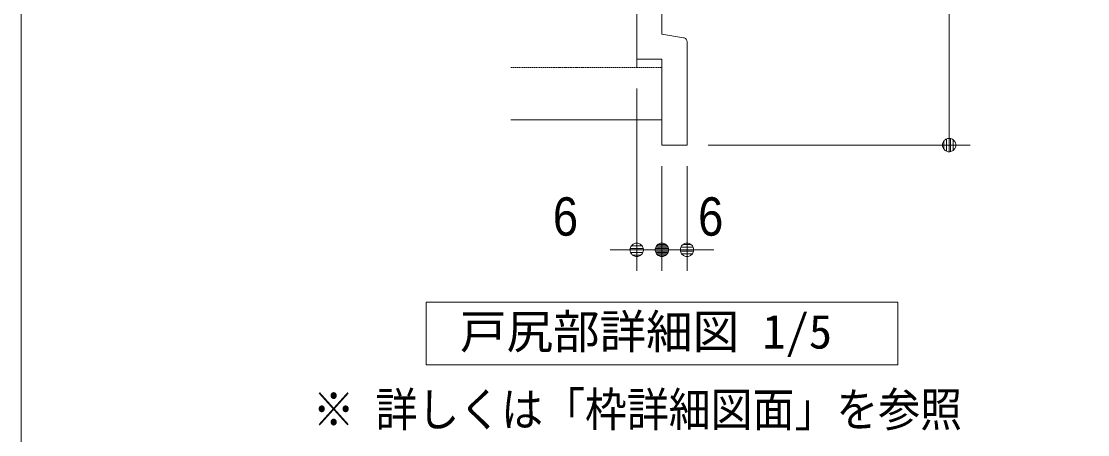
# Model space of a CAD drawing. Units: millimetres, scale not verified. Extents: x -6062 to 6062, y -3045 to 3045.
# Drawn here: x -5788 to -4770, y 908 to 1303 of the extents above; entities that cross this region are included whole.
import ezdxf
from ezdxf.enums import TextEntityAlignment as Align

# ---------------------------------------------------------------- set-up
doc = ezdxf.new("R2010")
doc.units = ezdxf.units.MM
doc.header["$LTSCALE"] = 20
doc.linetypes.add('DASHED1', pattern=[1.8, 1.2, -0.6])
for name, color, linetype, lineweight in [('0-0_2寸法-2', 7, 'Continuous', 9), ('0-1_0', 7, 'Continuous', 9), ('0-2_2寸法-1', 7, 'Continuous', 9), ('0-3_2寸法-3', 7, 'Continuous', 9), ('0-4_3一般', 7, 'Continuous', 9), ('0-5_1図面枠', 7, 'Continuous', 9)]:
    doc.layers.add(name, color=color, linetype=linetype, lineweight=lineweight)
doc.styles.add('ＭＳ ゴシック', font='')
doc.styles.add('ＭＳ Ｐゴシック', font='')
doc.styles.get('ＭＳ ゴシック').set_extended_font_data('MS Gothic')
doc.styles.get('ＭＳ Ｐゴシック').set_extended_font_data('MS PGothic')

# ---------------------------------------------------------------- blocks, each defined once
blk = doc.blocks.new('_Dot')
at = {"layer": '0-1_0'}
for p, q in [((-10, 0), (-20, 0)), ((9.78, 2), (-9.78, 2)), ((7.99, 6), (-7.99, 6)), ((9.16, -3.98), (-9.16, -3.98)), ((6, -7.98), (-6, -7.98))]:
    blk.add_line(p, q, dxfattribs=at)
for points in [[(10, 0), (9.92, 1.25), (9.69, 2.49), (9.3, 3.68), (8.76, 4.82), (8.09, 5.88), (7.29, 6.85), (6.37, 7.71), (5.36, 8.44), (4.26, 9.05), (3.09, 9.51), (1.87, 9.82), (0.63, 9.98), (-0.63, 9.98), (-1.87, 9.82), (-3.09, 9.51), (-4.26, 9.05), (-5.36, 8.44), (-6.37, 7.71), (-7.29, 6.85), (-8.09, 5.88), (-8.76, 4.82), (-9.3, 3.68), (-9.69, 2.49), (-9.92, 1.25), (-10, 0), (0, 0)], [(-10, 0), (-9.92, -1.25), (-9.69, -2.49), (-9.3, -3.68), (-8.76, -4.82), (-8.09, -5.88), (-7.29, -6.85), (-6.37, -7.71), (-5.36, -8.44), (-4.26, -9.05), (-3.09, -9.51), (-1.87, -9.82), (-0.63, -9.98), (0.63, -9.98), (1.87, -9.82), (3.09, -9.51), (4.26, -9.05), (5.36, -8.44), (6.37, -7.71), (7.29, -6.85), (8.09, -5.88), (8.76, -4.82), (9.3, -3.68), (9.69, -2.49), (9.92, -1.25), (10, 0), (0, 0)]]:
    blk.add_lwpolyline(points, close=True, dxfattribs=at)
blk = doc.blocks.new('グループ-32')
at = {"layer": '0-3_2寸法-3'}
blk.add_lwpolyline([(-72280, 20696.9), (-63280, 20696.9), (-63280, 19496.9), (-72280, 19496.9)], close=True, dxfattribs=at)
at = {"layer": '0-3_2寸法-3', "style": 'ＭＳ ゴシック'}
blk.add_text('戸尻部詳細図 1/5', height=650.9, dxfattribs=at).set_placement((-71632.1, 19614.5), align=Align.BOTTOM_LEFT)
blk = doc.blocks.new('グループ-34')
at = {"layer": '0-4_3一般'}
for p, q in [((-68260, 25176.9), (-68260, 33576.9)), ((-67780, 27200.9), (-67780, 25816.9)), ((-68260, 26456.9), (-68260, 25336.9)), ((-67366.8, 25748), (-67780, 25816.9)), ((-67300, 25669.1), (-67300, 23696.9)), ((-68260, 25336.9), (-67780, 25336.9)), ((-70660, 24176.9), (-67780, 24176.9))]:
    blk.add_line(p, q, dxfattribs=at)
at = {"layer": '0-4_3一般', "linetype": 'DASHED1'}
blk.add_line((-70660, 25176.9), (-67780, 25176.9), dxfattribs=at)
at = {"layer": '0-4_3一般'}
blk.add_lwpolyline([(-67780, 25336.9), (-67780, 23696.9), (-67300, 23696.9)], dxfattribs=at)
for start, end in [(40.26884, 80.53768), (0, 40.26884)]:
    blk.add_arc((-67380, 25669.1), 80, start, end, dxfattribs=at)
blk = doc.blocks.new('グループ-97')
at = {"layer": '0-5_1図面枠'}
blk.add_lwpolyline([(-80000, 55400), (80000, 55400), (80000, -55400), (-80000, -55400)], close=True, dxfattribs=at)
blk = doc.blocks.new('図面枠')
at = {"layer": '0-5_1図面枠'}
blk.add_blockref('グループ-97', (0, 0), dxfattribs=at)

msp = doc.modelspace()

# ---------------------------------------------------------------- linework, layer by layer
at = {"layer": '0-0_2寸法-2'}
for p, q in [((-5200.5, 1238.84), (-5200.5, 1064.84)), ((-5176.5, 1164.84), (-5176.5, 1064.84)), ((-5176.5, 1164.84), (-5176.5, 1064.84)), ((-5152.5, 1164.84), (-5152.5, 1064.84)), ((-5213.21, 1084.84), (-5225.92, 1084.84)), ((-5189.21, 1084.84), (-5201.92, 1084.84)), ((-5176.5, 1084.84), (-5200.5, 1084.84)), ((-5176.5, 1084.84), (-5152.5, 1084.84)), ((-5163.79, 1084.84), (-5151.08, 1084.84)), ((-5139.79, 1084.84), (-5127.08, 1084.84))]:
    msp.add_line(p, q, dxfattribs=at)
at = {"layer": '0-2_2寸法-1'}
for p, q in [((-4902.5, 1740.13), (-4902.5, 1197.56)), ((-5132.5, 1184.84), (-4882.5, 1184.84))]:
    msp.add_line(p, q, dxfattribs=at)

# ---------------------------------------------------------------- block references
at = {"layer": '0-0_2寸法-2', "xscale": 0.6356201, "yscale": 0.6356201}
for p in [(-5200.5, 1084.84), (-5176.5, 1084.84)]:
    msp.add_blockref('_Dot', p, dxfattribs=at)
at = {"layer": '0-0_2寸法-2', "xscale": 0.6356201, "yscale": 0.6356201, "rotation": 180}
for p in [(-5176.5, 1084.84), (-5152.5, 1084.84)]:
    msp.add_blockref('_Dot', p, dxfattribs=at)
at = {"layer": '0-2_2寸法-1', "xscale": 0.6356201, "yscale": 0.6356201, "rotation": 270}
msp.add_blockref('_Dot', (-4902.5, 1184.84), dxfattribs=at)
at = {"layer": '0-3_2寸法-3', "xscale": 0.05, "yscale": 0.05}
msp.add_blockref('グループ-32', (-1787.5, 0), dxfattribs=at)
at = {"layer": '0-4_3一般', "xscale": 0.05, "yscale": 0.05}
msp.add_blockref('グループ-34', (-1787.5, 0), dxfattribs=at)
at = {"layer": '0-5_1図面枠', "xscale": 0.05, "yscale": 0.05}
msp.add_blockref('図面枠', (-1787.5, 0), dxfattribs=at)

# ---------------------------------------------------------------- texts
at = {"layer": '0-0_2寸法-2', "style": 'ＭＳ Ｐゴシック', "width": 0.9}
for p in [(-5280.47, 1087.32), (-5141.94, 1087.32)]:
    msp.add_text('6', height=36.66, dxfattribs=at).set_placement(p, align=Align.BOTTOM_LEFT)
at = {"layer": '0-3_2寸法-3', "style": 'ＭＳ ゴシック', "width": 0.9}
msp.add_text('※ 詳しくは「枠詳細図面」を参照', height=32.55, dxfattribs=at).set_placement((-5509.54, 906.36), align=Align.BOTTOM_LEFT)

doc.saveas('drawing.dxf')
